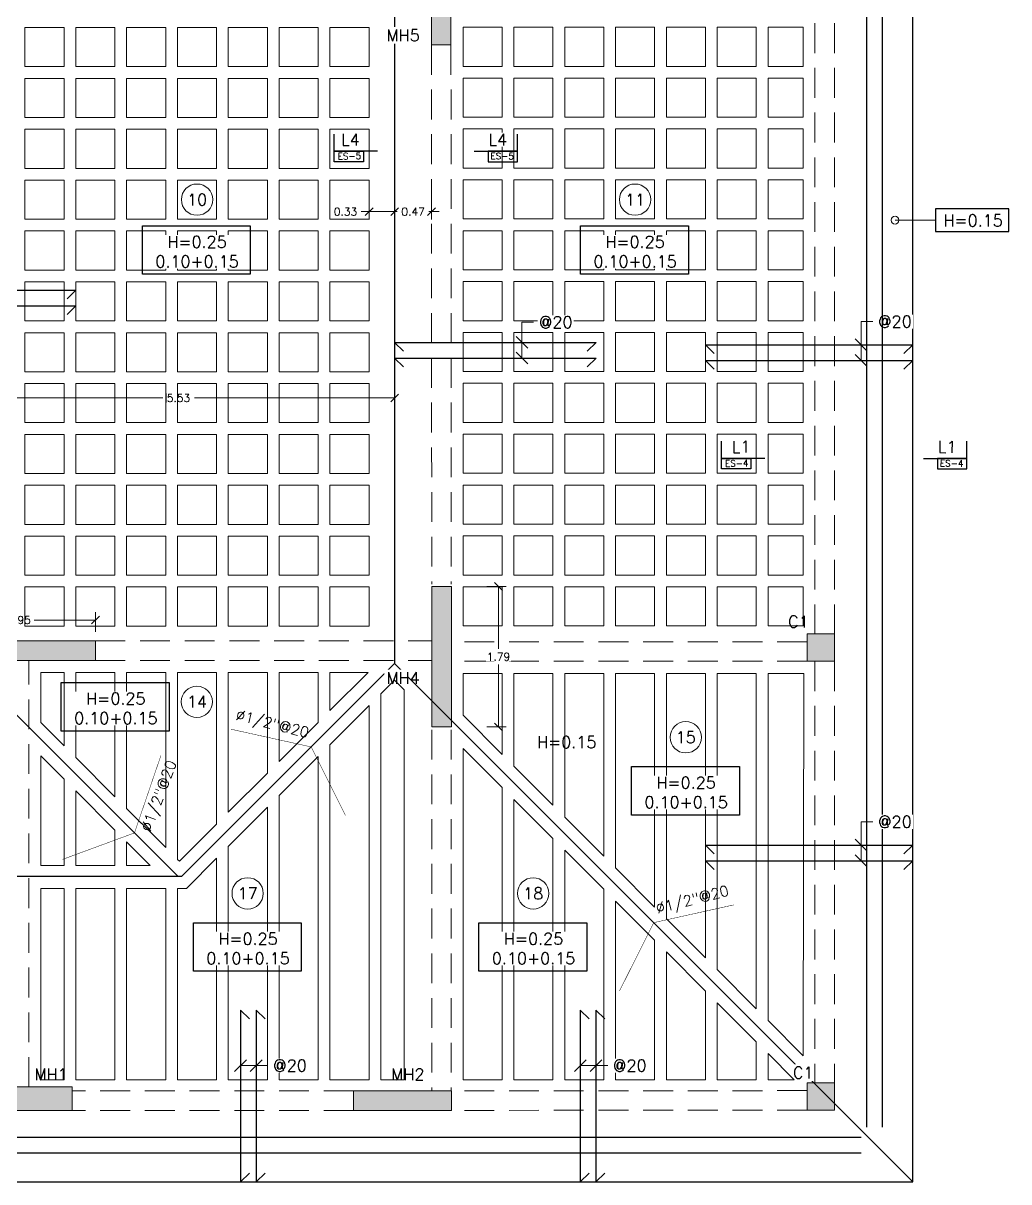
# Model space of a CAD drawing. Header units: metres. Extents: x -44 to 358, y -286 to 66.
# Drawn here: x 335.43 to 348.03, y 41.81 to 56.62 of the extents above; entities that cross this region are included whole.
import ezdxf
from ezdxf.enums import TextEntityAlignment as Align

# ---------------------------------------------------------------- set-up
doc = ezdxf.new("R2010")
doc.units = ezdxf.units.M
doc.header["$LTSCALE"] = 0.3
doc.header["$PDMODE"] = 3
doc.linetypes.add('HIDDEN', pattern=[9.525, 6.35, -3.175])
for name, color, linetype, lineweight in [('0-S-GRID-IDEN', 1, 'Continuous', 9), ('BOVEDILLA', 8, 'Continuous', 5), ('Columnas', 7, 'Continuous', 18), ('VIGAS', 1, 'HIDDEN', 15)]:
    doc.layers.add(name, color=color, linetype=linetype, lineweight=lineweight)
for name, color, linetype in [('ACERO', 5, 'Continuous'), ('BP', 3, 'Continuous'), ('DIMCOL', 4, 'Continuous'), ('DIMENSIONES', 7, 'Continuous'), ('DIMTEXTO', 4, 'Continuous'), ('HATCH', 8, 'Continuous'), ('REBAR', 5, 'Continuous'), ('TEXTOS', 4, 'Continuous')]:
    doc.layers.add(name, color=color, linetype=linetype)
doc.styles.add('SMPLEX', font='simplex.shx')
doc.dimstyles.new('DIM-50', dxfattribs={"dimscale": 0.5, "dimtxt": 0.2, "dimasz": 0.2, "dimexe": 0.2, "dimexo": 0.2, "dimgap": 0.1, "dimtad": 0, "dimtih": 1, "dimtoh": 1, "dimzin": 0, "dimdsep": 46, "dimtxsty": 'SMPLEX', "dimblk1": 'OBLIQUE', "dimblk2": 'OBLIQUE', "dimsah": 1, "dimcen": 0.2, "dimclrd": 4, "dimclre": 4, "dimclrt": 4, "dimadec": 0, "dimazin": 0, "dimtfac": 1, "dimtmove": 0, "dimatfit": 3, "dimldrblk": 'OPEN30', "dimfxl": 0.3, "dimfxlon": 1, "dimtfill": 1, "dimtolj": 1, "dimtzin": 0, "dimarcsym": 0})
doc.dimstyles.new('DIM-75', dxfattribs={"dimscale": 0.75, "dimtxt": 0.2, "dimasz": 0.2, "dimexe": 0.2, "dimexo": 0.2, "dimgap": 0.1, "dimtad": 0, "dimtih": 1, "dimtoh": 1, "dimzin": 0, "dimdsep": 46, "dimtxsty": 'SMPLEX', "dimblk1": 'OBLIQUE', "dimblk2": 'OBLIQUE', "dimsah": 1, "dimcen": 0.2, "dimclrd": 4, "dimclre": 4, "dimclrt": 4, "dimadec": 0, "dimazin": 0, "dimtfac": 1, "dimtmove": 0, "dimatfit": 3, "dimldrblk": 'OBLIQUE', "dimfxl": 0.2, "dimfxlon": 1, "dimtfill": 1, "dimtolj": 1, "dimtzin": 0, "dimarcsym": 0})

# ---------------------------------------------------------------- blocks, each defined once
blk = doc.blocks.new('A$C29cb555f')
at = {"layer": 'HATCH'}
h = blk.add_hatch(color=256, dxfattribs=at)
h.dxf.hatch_style = 1
h.paths.add_polyline_path([(29.046, 13.836), (28.796, 13.836), (28.796, 14.836), (29.046, 14.836)])
h = blk.add_hatch(color=256, dxfattribs=at)
h.dxf.hatch_style = 1
h.paths.add_polyline_path([(29.051, 5.119), (28.801, 5.119), (28.801, 6.913), (29.051, 6.913)])
h = blk.add_hatch(color=256, dxfattribs=at)
h.dxf.hatch_style = 1
h.paths.add_polyline_path([(33.601, 5.959), (33.951, 5.959), (33.951, 6.309), (33.601, 6.309)])
h = blk.add_hatch(color=256, dxfattribs=at)
h.dxf.hatch_style = 1
h.paths.add_polyline_path([(22.801, 6.219), (22.551, 6.219), (22.551, 5.969), (24.501, 5.969), (24.501, 6.219)])
h = blk.add_hatch(color=256, dxfattribs=at)
h.dxf.hatch_style = 1
h.paths.add_polyline_path([(23.401, 0.519), (23.401, 0.219), (24.201, 0.219), (24.201, 0.519)])
h = blk.add_hatch(color=256, dxfattribs=at)
h.dxf.hatch_style = 1
h.paths.add_polyline_path([(29.05, 0.469), (27.801, 0.469), (27.801, 0.219), (29.05, 0.219)])
h = blk.add_hatch(color=256, dxfattribs=at)
h.dxf.hatch_style = 1
h.paths.add_polyline_path([(33.601, 0.221), (33.951, 0.221), (33.951, 0.571), (33.601, 0.571)])
at = {"layer": 'Columnas'}
for points in [[(29.046, 13.836), (28.796, 13.836), (28.796, 14.836), (29.046, 14.836)], [(29.051, 5.119), (28.801, 5.119), (28.801, 6.913), (29.051, 6.913)], [(33.601, 5.959), (33.951, 5.959), (33.951, 6.309), (33.601, 6.309)], [(22.55, 6.219), (24.5, 6.219), (24.5, 5.969), (22.55, 5.969)], [(23.401, 0.519), (23.401, 0.219), (24.201, 0.219), (24.201, 0.519)], [(33.601, 0.221), (33.951, 0.221), (33.951, 0.571), (33.601, 0.571)]]:
    blk.add_lwpolyline(points, close=True, dxfattribs=at)
blk.add_lwpolyline([(27.801, 0.219), (29.051, 0.219), (29.051, 0.469), (27.801, 0.469), (27.8, 0.219)], dxfattribs=at)
at = {"layer": 'DIMTEXTO', "ltscale": 0.2, "char_height": 0.15, "attachment_point": 1, "style": 'SMPLEX', "bg_fill": 3, "box_fill_scale": 1.2, "bg_fill_color": 256, "bg_fill_transparency": 0}
for s, insert in [('MH5', (28.222, 14.033)), ('MH4', (28.222, 5.821)), ('MH2', (28.282, 0.753))]:
    blk.add_mtext_dynamic_manual_height_columns(s, width=0.23091, gutter_width=0.25, heights=[0], dxfattribs=dict(at, insert=insert))
for s, insert in [('C1', (33.357, 6.54)), ('MH1', (23.72, 0.753)), ('C1', (33.418, 0.776))]:
    blk.add_mtext_dynamic_manual_height_columns(s, width=0.23091, gutter_width=0.25, heights=[0], dxfattribs=dict(at, insert=insert))
blk = doc.blocks.new('_OBLIQUE')
at = {"color": 0, "linetype": 'ByBlock'}
blk.add_line((-0.5, -0.5), (0.5, 0.5), dxfattribs=at)
blk = doc.blocks.new('*D1900')
at = {"layer": 'DEFPOINTS', "color": 0, "transparency": 16777216}
for p in [(140.29, -30.233), (141.558, -30.233), (140.29, -30.433)]:
    blk.add_point(p, dxfattribs=at)
at = {"layer": 'DIMTEXTO', "color": 4, "lineweight": -2, "transparency": 16777216}
for p, q in [((141.558, -30.233), (141.558, -29.936)), ((141.558, -29.936), (141.708, -29.936)), ((141.408, -30.233), (141.708, -30.233)), ((141.558, -30.433), (141.558, -30.233)), ((141.408, -30.433), (141.708, -30.433))]:
    blk.add_line(p, q, dxfattribs=at)
at = {"layer": 'DIMTEXTO', "color": 4, "lineweight": -2, "transparency": 16777216, "xscale": 0.15, "yscale": 0.15, "zscale": 0.15}
for p, rotation in [((141.558, -30.233), 90), ((141.558, -30.433), 270)]:
    blk.add_blockref('_OBLIQUE', p, dxfattribs=dict(at, rotation=rotation))
at = {"layer": 'DIMTEXTO', "color": 4, "transparency": 16777216, "insert": (141.99, -29.936), "char_height": 0.15, "attachment_point": 5, "style": 'SMPLEX', "bg_fill": 3, "box_fill_scale": 1.1, "bg_fill_color": 256, "bg_fill_true_color": 13158600, "bg_fill_transparency": 0}
blk.add_mtext('\\A1;@20', dxfattribs=at)
blk = doc.blocks.new('*D1904')
at = {"layer": 'DEFPOINTS', "color": 0, "ltscale": 0.2, "transparency": 16777216}
for p in [(136.318, -33.322), (136.318, -35.117), (136.921, -35.117)]:
    blk.add_point(p, dxfattribs=at)
at = {"layer": 'DIMTEXTO', "color": 4, "lineweight": -2, "ltscale": 0.2, "transparency": 16777216}
for p, q in [((136.771, -33.322), (137.021, -33.322)), ((136.921, -33.322), (136.921, -34.12)), ((136.921, -35.117), (136.921, -34.32)), ((136.771, -35.117), (137.021, -35.117))]:
    blk.add_line(p, q, dxfattribs=at)
at = {"layer": 'DIMTEXTO', "color": 4, "lineweight": -2, "ltscale": 0.2, "transparency": 16777216, "xscale": 0.1, "yscale": 0.1, "zscale": 0.1}
for p, rotation in [((136.921, -33.322), 90), ((136.921, -35.117), 270)]:
    blk.add_blockref('_OBLIQUE', p, dxfattribs=dict(at, rotation=rotation))
at = {"layer": 'DIMTEXTO', "color": 4, "ltscale": 0.2, "transparency": 16777216, "insert": (136.921, -34.22), "char_height": 0.1, "attachment_point": 5, "style": 'SMPLEX', "bg_fill": 3, "box_fill_scale": 1.1, "bg_fill_color": 256, "bg_fill_true_color": 13158600, "bg_fill_transparency": 0}
blk.add_mtext('\\A1;1.79', dxfattribs=at)
blk = doc.blocks.new('_Open30')
at = {"color": 0, "lineweight": -2}
for p, q in [((-1, 0.27), (0, 0)), ((0, 0), (-1, -0.27)), ((0, 0), (-1, 0))]:
    blk.add_line(p, q, dxfattribs=at)
blk = doc.blocks.new('*D1905')
at = {"layer": 'DEFPOINTS', "color": 0, "ltscale": 0.2, "transparency": 16777216}
for p in [(131.768, -33.751), (129.818, -34.267), (131.768, -34.267)]:
    blk.add_point(p, dxfattribs=at)
at = {"layer": 'DIMTEXTO', "color": 4, "lineweight": -2, "ltscale": 0.2, "transparency": 16777216}
for p, q in [((129.818, -33.901), (129.818, -33.651)), ((129.818, -33.751), (130.6, -33.751)), ((131.768, -33.751), (130.986, -33.751)), ((131.768, -33.901), (131.768, -33.651))]:
    blk.add_line(p, q, dxfattribs=at)
at = {"layer": 'DIMTEXTO', "color": 4, "lineweight": -2, "ltscale": 0.2, "transparency": 16777216, "xscale": 0.1, "yscale": 0.1, "zscale": 0.1, "rotation": 180}
blk.add_blockref('_OBLIQUE', (129.818, -33.751), dxfattribs=at)
at = {"layer": 'DIMTEXTO', "color": 4, "lineweight": -2, "ltscale": 0.2, "transparency": 16777216, "xscale": 0.1, "yscale": 0.1, "zscale": 0.1}
blk.add_blockref('_OBLIQUE', (131.768, -33.751), dxfattribs=at)
at = {"layer": 'DIMTEXTO', "color": 4, "ltscale": 0.2, "transparency": 16777216, "insert": (130.793, -33.751), "char_height": 0.1, "attachment_point": 5, "style": 'SMPLEX', "bg_fill": 3, "box_fill_scale": 1.1, "bg_fill_color": 256, "bg_fill_true_color": 13158600, "bg_fill_transparency": 0}
blk.add_mtext('\\A1;1.95', dxfattribs=at)
blk = doc.blocks.new('*D1906')
at = {"layer": 'DEFPOINTS', "color": 0, "ltscale": 0.2, "transparency": 16777216}
for p in [(130.068, -30.59), (135.593, -30.59), (135.593, -30.912)]:
    blk.add_point(p, dxfattribs=at)
at = {"layer": 'DIMTEXTO', "color": 4, "lineweight": -2, "ltscale": 0.2, "transparency": 16777216}
for p, q in [((130.068, -30.762), (130.068, -31.012)), ((135.593, -30.762), (135.593, -31.012)), ((130.068, -30.912), (132.628, -30.912)), ((135.593, -30.912), (133.033, -30.912))]:
    blk.add_line(p, q, dxfattribs=at)
at = {"layer": 'DIMTEXTO', "color": 4, "lineweight": -2, "ltscale": 0.2, "transparency": 16777216, "xscale": 0.1, "yscale": 0.1, "zscale": 0.1, "rotation": 180}
blk.add_blockref('_OBLIQUE', (130.068, -30.912), dxfattribs=at)
at = {"layer": 'DIMTEXTO', "color": 4, "lineweight": -2, "ltscale": 0.2, "transparency": 16777216, "xscale": 0.1, "yscale": 0.1, "zscale": 0.1}
blk.add_blockref('_OBLIQUE', (135.593, -30.912), dxfattribs=at)
at = {"layer": 'DIMTEXTO', "color": 4, "ltscale": 0.2, "transparency": 16777216, "insert": (132.83, -30.912), "char_height": 0.1, "attachment_point": 5, "style": 'SMPLEX', "bg_fill": 3, "box_fill_scale": 1.1, "bg_fill_color": 256, "bg_fill_true_color": 13158600, "bg_fill_transparency": 0}
blk.add_mtext('\\A1;5.53', dxfattribs=at)
blk = doc.blocks.new('*U1908')
at = {"layer": 'BOVEDILLA'}
blk.add_lwpolyline([(-0.25, -0.25), (0.25, -0.25), (0.25, 0.25), (-0.25, 0.25)], close=True, dxfattribs=at)
blk = doc.blocks.new('*U1909')
at = {"layer": 'BOVEDILLA', "color": 0, "linetype": 'ByBlock', "lineweight": -2, "transparency": 16777216}
for p in [(0, 0), (0.65, 0), (1.3, 0), (1.95, 0), (2.6, 0), (3.25, 0), (0, -0.65), (0.65, -0.65), (1.3, -0.65), (1.95, -0.65), (2.6, -0.65), (3.25, -0.65), (0, -1.3), (0.65, -1.3), (1.3, -1.3), (1.95, -1.3), (2.6, -1.3), (3.25, -1.3), (0, -1.95), (0.65, -1.95), (1.3, -1.95), (1.95, -1.95), (2.6, -1.95), (3.25, -1.95), (0, -2.6), (0.65, -2.6), (1.3, -2.6), (1.95, -2.6), (2.6, -2.6), (3.25, -2.6), (0, -3.25), (0.65, -3.25), (1.3, -3.25), (1.95, -3.25), (2.6, -3.25), (3.25, -3.25), (0, -3.9), (0.65, -3.9), (1.3, -3.9), (1.95, -3.9), (2.6, -3.9), (3.25, -3.9), (0, -4.55), (0.65, -4.55), (1.3, -4.55), (1.95, -4.55), (2.6, -4.55), (3.25, -4.55), (0, -5.2), (0.65, -5.2), (1.3, -5.2), (1.95, -5.2), (2.6, -5.2), (3.25, -5.2), (0, -5.85), (0.65, -5.85), (1.3, -5.85), (1.95, -5.85), (2.6, -5.85), (3.25, -5.85), (0, -6.5), (0.65, -6.5), (1.3, -6.5), (1.95, -6.5), (2.6, -6.5), (3.25, -6.5), (0, -7.15), (0.65, -7.15), (1.3, -7.15), (1.95, -7.15), (2.6, -7.15), (3.25, -7.15)]:
    blk.add_blockref('*U1908', p, dxfattribs=at)
blk = doc.blocks.new('*U1910')
at = {"layer": 'BOVEDILLA'}
blk.add_lwpolyline([(-0.225, 0.25), (0.225, 0.25), (0.225, -0.25), (-0.225, -0.25)], close=True, dxfattribs=at)
blk = doc.blocks.new('*U1911')
at = {"layer": 'DIMTEXTO', "color": 0, "linetype": 'ByBlock', "lineweight": -2, "transparency": 16777216}
for p in [(0, 0), (0, -0.65), (0, -1.3), (0, -1.95), (0, -2.6), (0, -3.25), (0, -3.9), (0, -4.55), (0, -5.2), (0, -5.85), (0, -6.5), (0, -7.15)]:
    blk.add_blockref('*U1910', p, dxfattribs=at)
blk = doc.blocks.new('*D1918')
at = {"layer": 'DEFPOINTS', "color": 0, "transparency": 16777216}
for p in [(140.29, -36.626), (141.558, -36.626), (140.29, -36.826)]:
    blk.add_point(p, dxfattribs=at)
at = {"layer": 'DIMTEXTO', "color": 4, "lineweight": -2, "transparency": 16777216}
for p, q in [((141.558, -36.626), (141.558, -36.329)), ((141.558, -36.329), (141.708, -36.329)), ((141.408, -36.626), (141.708, -36.626)), ((141.558, -36.826), (141.558, -36.626)), ((141.408, -36.826), (141.708, -36.826))]:
    blk.add_line(p, q, dxfattribs=at)
at = {"layer": 'DIMTEXTO', "color": 4, "lineweight": -2, "transparency": 16777216, "xscale": 0.15, "yscale": 0.15, "zscale": 0.15}
for p, rotation in [((141.558, -36.626), 90), ((141.558, -36.826), 270)]:
    blk.add_blockref('_OBLIQUE', p, dxfattribs=dict(at, rotation=rotation))
at = {"layer": 'DIMTEXTO', "color": 4, "transparency": 16777216, "insert": (141.99, -36.329), "char_height": 0.15, "attachment_point": 5, "style": 'SMPLEX', "bg_fill": 3, "box_fill_scale": 1.1, "bg_fill_color": 256, "bg_fill_true_color": 13158600, "bg_fill_transparency": 0}
blk.add_mtext('\\A1;@20', dxfattribs=at)
blk = doc.blocks.new('*D1923')
at = {"layer": 'DEFPOINTS', "color": 0, "transparency": 16777216}
for p in [(137.754, -30.202), (137.221, -30.402), (137.754, -30.402)]:
    blk.add_point(p, dxfattribs=at)
at = {"layer": 'DIMTEXTO', "color": 4, "lineweight": -2, "transparency": 16777216}
for p, q in [((137.221, -30.202), (137.221, -29.945)), ((137.221, -29.945), (137.371, -29.945)), ((137.371, -30.202), (137.071, -30.202)), ((137.221, -30.402), (137.221, -30.202)), ((137.371, -30.402), (137.071, -30.402))]:
    blk.add_line(p, q, dxfattribs=at)
at = {"layer": 'DIMTEXTO', "color": 4, "lineweight": -2, "transparency": 16777216, "xscale": 0.15, "yscale": 0.15, "zscale": 0.15}
for p, rotation in [((137.221, -30.202), 90), ((137.221, -30.402), 270)]:
    blk.add_blockref('_OBLIQUE', p, dxfattribs=dict(at, rotation=rotation))
at = {"layer": 'DIMTEXTO', "color": 4, "transparency": 16777216, "insert": (137.653, -29.945), "char_height": 0.15, "attachment_point": 5, "style": 'SMPLEX', "bg_fill": 3, "box_fill_scale": 1.1, "bg_fill_color": 256, "bg_fill_true_color": 13158600, "bg_fill_transparency": 0}
blk.add_mtext('\\A1;@20', dxfattribs=at)
blk = doc.blocks.new('*D1924')
at = {"layer": 'DEFPOINTS', "color": 0, "transparency": 16777216}
for p in [(133.623, -39.445), (133.623, -39.706), (133.823, -39.71)]:
    blk.add_point(p, dxfattribs=at)
at = {"layer": 'DIMTEXTO', "color": 4, "lineweight": -2, "transparency": 16777216}
for p, q in [((133.623, -39.556), (133.623, -39.295)), ((133.823, -39.56), (133.823, -39.295)), ((133.623, -39.445), (133.823, -39.445)), ((133.823, -39.445), (133.973, -39.445))]:
    blk.add_line(p, q, dxfattribs=at)
at = {"layer": 'DIMTEXTO', "color": 4, "lineweight": -2, "transparency": 16777216, "xscale": 0.15, "yscale": 0.15, "zscale": 0.15, "rotation": 180}
blk.add_blockref('_OBLIQUE', (133.623, -39.445), dxfattribs=at)
at = {"layer": 'DIMTEXTO', "color": 4, "lineweight": -2, "transparency": 16777216, "xscale": 0.15, "yscale": 0.15, "zscale": 0.15}
blk.add_blockref('_OBLIQUE', (133.823, -39.445), dxfattribs=at)
at = {"layer": 'DIMTEXTO', "color": 4, "transparency": 16777216, "insert": (134.255, -39.445), "char_height": 0.15, "attachment_point": 5, "style": 'SMPLEX', "bg_fill": 3, "box_fill_scale": 1.1, "bg_fill_color": 256, "bg_fill_true_color": 13158600, "bg_fill_transparency": 0}
blk.add_mtext('\\A1;@20', dxfattribs=at)
blk = doc.blocks.new('*D1925')
at = {"layer": 'DEFPOINTS', "color": 0, "transparency": 16777216}
for p in [(137.968, -39.445), (137.968, -39.706), (138.168, -39.71)]:
    blk.add_point(p, dxfattribs=at)
at = {"layer": 'DIMTEXTO', "color": 4, "lineweight": -2, "transparency": 16777216}
for p, q in [((137.968, -39.556), (137.968, -39.295)), ((138.168, -39.56), (138.168, -39.295)), ((137.968, -39.445), (138.168, -39.445)), ((138.168, -39.445), (138.318, -39.445))]:
    blk.add_line(p, q, dxfattribs=at)
at = {"layer": 'DIMTEXTO', "color": 4, "lineweight": -2, "transparency": 16777216, "xscale": 0.15, "yscale": 0.15, "zscale": 0.15, "rotation": 180}
blk.add_blockref('_OBLIQUE', (137.968, -39.445), dxfattribs=at)
at = {"layer": 'DIMTEXTO', "color": 4, "lineweight": -2, "transparency": 16777216, "xscale": 0.15, "yscale": 0.15, "zscale": 0.15}
blk.add_blockref('_OBLIQUE', (138.168, -39.445), dxfattribs=at)
at = {"layer": 'DIMTEXTO', "color": 4, "transparency": 16777216, "insert": (138.6, -39.445), "char_height": 0.15, "attachment_point": 5, "style": 'SMPLEX', "bg_fill": 3, "box_fill_scale": 1.1, "bg_fill_color": 256, "bg_fill_true_color": 13158600, "bg_fill_transparency": 0}
blk.add_mtext('\\A1;@20', dxfattribs=at)
blk = doc.blocks.new('*D1926')
at = {"layer": 'DEFPOINTS', "color": 0, "ltscale": 0.2, "transparency": 16777216}
for p in [(135.593, -28.319), (136.065, -28.319), (136.065, -28.531)]:
    blk.add_point(p, dxfattribs=at)
at = {"layer": 'DIMENSIONES', "color": 4, "lineweight": -2, "ltscale": 0.2, "transparency": 16777216}
for p, q in [((135.593, -28.419), (135.593, -28.631)), ((136.065, -28.419), (136.065, -28.631)), ((135.593, -28.531), (135.493, -28.531)), ((135.593, -28.531), (135.627, -28.531)), ((136.065, -28.531), (136.031, -28.531)), ((136.065, -28.531), (136.165, -28.531))]:
    blk.add_line(p, q, dxfattribs=at)
at = {"layer": 'DIMENSIONES', "color": 4, "lineweight": -2, "ltscale": 0.2, "transparency": 16777216, "xscale": 0.1, "yscale": 0.1, "zscale": 0.1}
blk.add_blockref('_OBLIQUE', (135.593, -28.531), dxfattribs=at)
at = {"layer": 'DIMENSIONES', "color": 4, "lineweight": -2, "ltscale": 0.2, "transparency": 16777216, "xscale": 0.1, "yscale": 0.1, "zscale": 0.1, "rotation": 180}
blk.add_blockref('_OBLIQUE', (136.065, -28.531), dxfattribs=at)
at = {"layer": 'DIMENSIONES', "color": 4, "ltscale": 0.2, "transparency": 16777216, "insert": (135.829, -28.531), "char_height": 0.1, "attachment_point": 5, "style": 'SMPLEX', "bg_fill": 3, "box_fill_scale": 1.1, "bg_fill_color": 256, "bg_fill_true_color": 13158600, "bg_fill_transparency": 0}
blk.add_mtext('\\A1;0.47', dxfattribs=at)
blk = doc.blocks.new('*D1927')
at = {"layer": 'DEFPOINTS', "color": 0, "ltscale": 0.2, "transparency": 16777216}
for p in [(135.267, -28.266), (135.593, -28.266), (135.267, -28.531)]:
    blk.add_point(p, dxfattribs=at)
at = {"layer": 'DIMENSIONES', "color": 4, "lineweight": -2, "ltscale": 0.2, "transparency": 16777216}
for p, q in [((135.267, -28.381), (135.267, -28.631)), ((135.593, -28.381), (135.593, -28.631)), ((135.267, -28.531), (135.167, -28.531)), ((135.593, -28.531), (135.267, -28.531))]:
    blk.add_line(p, q, dxfattribs=at)
at = {"layer": 'DIMENSIONES', "color": 4, "lineweight": -2, "ltscale": 0.2, "transparency": 16777216, "xscale": 0.1, "yscale": 0.1, "zscale": 0.1, "rotation": 180}
blk.add_blockref('_OBLIQUE', (135.267, -28.531), dxfattribs=at)
at = {"layer": 'DIMENSIONES', "color": 4, "lineweight": -2, "ltscale": 0.2, "transparency": 16777216, "xscale": 0.1, "yscale": 0.1, "zscale": 0.1}
blk.add_blockref('_OBLIQUE', (135.593, -28.531), dxfattribs=at)
at = {"layer": 'DIMENSIONES', "color": 4, "ltscale": 0.2, "transparency": 16777216, "insert": (134.965, -28.531), "char_height": 0.1, "attachment_point": 5, "style": 'SMPLEX', "bg_fill": 3, "box_fill_scale": 1.1, "bg_fill_color": 256, "bg_fill_true_color": 13158600, "bg_fill_transparency": 0}
blk.add_mtext('\\A1;0.33', dxfattribs=at)
blk = doc.blocks.new('A$C6300fbd0')
at = {"layer": 'ACERO', "ltscale": 0.2}
for p, q in [((29.376, 1.264), (10.832, 1.264)), ((29.376, 1.064), (10.832, 1.064))]:
    blk.add_line(p, q, dxfattribs=at)
at = {"layer": 'BP', "ltscale": 0.2}
for p, q in [((30.034, 0.699), (30.034, 22.499)), ((23.409, 15.874), (23.409, 7.324)), ((16.731, 8.51), (20.637, 4.604)), ((20.69, 4.604), (23.409, 7.324)), ((14.09, 4.604), (20.69, 4.604)), ((10.184, 0.699), (30.034, 0.699))]:
    blk.add_line(p, q, dxfattribs=at)
at = {"layer": 'TEXTOS', "color": 6, "linetype": 'Continuous', "ltscale": 0.01}
blk.add_line((30.727, 9.809), (30.727, 10.163), dxfattribs=at)
at = {"layer": 'TEXTOS', "color": 5, "linetype": 'Continuous', "ltscale": 0.01}
blk.add_line((30.173, 9.945), (30.727, 9.945), dxfattribs=at)
at = {"layer": 'TEXTOS', "color": 8, "linetype": 'Continuous', "ltscale": 0.01}
blk.add_lwpolyline([(30.727, 9.809), (30.727, 9.945), (30.351, 9.945), (30.351, 9.809)], close=True, dxfattribs=at)
at = {"layer": 'VIGAS', "ltscale": 0.2}
for p, q in [((28.784, 15.506), (28.784, 7.702)), ((29.034, 15.506), (29.034, 7.702)), ((23.88, 15.229), (23.884, 8.336)), ((24.13, 15.229), (24.134, 8.336)), ((19.584, 7.612), (23.884, 7.612)), ((28.684, 7.602), (24.134, 7.602)), ((18.484, 1.912), (18.484, 7.362)), ((18.734, 1.912), (18.734, 7.362)), ((19.584, 7.362), (23.884, 7.362)), ((28.684, 7.352), (24.134, 7.352)), ((28.784, 7.352), (28.784, 1.964)), ((29.034, 7.352), (29.034, 1.964)), ((23.884, 6.476), (23.884, 1.862)), ((24.134, 6.476), (24.134, 1.862)), ((22.884, 1.862), (19.284, 1.862)), ((28.684, 1.864), (24.134, 1.862)), ((22.884, 1.612), (19.284, 1.612)), ((28.684, 1.614), (24.134, 1.612))]:
    blk.add_line(p, q, dxfattribs=at)
at = {"layer": 'DIMTEXTO', "color": 4, "char_height": 0.15, "attachment_point": 5, "style": 'SMPLEX', "bg_fill": 3, "box_fill_scale": 1.1, "bg_fill_color": 256, "bg_fill_true_color": 13158600, "bg_fill_transparency": 0}
for insert, rotation in [((30.807, 12.985), 360), ((25.61, 6.318), 0)]:
    blk.add_mtext('\\A1;H=0.15', dxfattribs=dict(at, insert=insert, rotation=rotation))
at = {"layer": 'TEXTOS', "color": 4, "ltscale": 0.5, "insert": (30.532, 9.881), "char_height": 0.0825, "attachment_point": 5, "rotation": 359.2226, "style": 'SMPLEX'}
blk.add_mtext('ES-4', dxfattribs=at)
at = {"layer": 'DIMTEXTO', "ltscale": 0.2}
blk.add_leader([(29.808, 12.989), (30.327, 12.989)], dimstyle='DIM-50', override={"dimldrblk": 'DotBlank'}, dxfattribs=at)
at = {"layer": 'BP', "ltscale": 0.2}
blk.add_line((30.034, 0.699), (23.409, 7.324), dxfattribs=at)
at = {"layer": 'DIMTEXTO', "color": 4}
blk.add_lwpolyline([(31.263, 13.134), (30.327, 13.134), (30.327, 12.843), (31.263, 12.843)], close=True, dxfattribs=at)
at = {"layer": 'DIMTEXTO', "color": 4, "lineweight": -3, "insert": (30.475, 10.092), "char_height": 0.15, "attachment_point": 5, "rotation": 359.2226, "style": 'SMPLEX', "bg_fill": 3, "box_fill_scale": 1.1, "bg_fill_color": 256, "bg_fill_true_color": 13158600, "bg_fill_transparency": 0}
blk.add_mtext('L1', dxfattribs=at)
at = {"layer": 'DIMTEXTO', "ltscale": 0.2}
blk.add_blockref('A$C29cb555f', (-4.916, 1.393), dxfattribs=at)
at = {"layer": '0-S-GRID-IDEN'}
for centre in [(20.883, 13.251), (26.484, 13.251), (20.881, 6.834), (27.132, 6.38), (21.53, 4.385), (25.181, 4.385)]:
    blk.add_circle(centre, 0.2, dxfattribs=at)
at = {"layer": 'ACERO'}
for points in [[(16.844, 11.983), (16.731, 12.095), (19.333, 12.095), (19.221, 11.983)], [(16.844, 11.783), (16.731, 11.895), (19.333, 11.895), (19.221, 11.783)], [(23.522, 11.314), (23.409, 11.426), (25.986, 11.426), (25.873, 11.314)], [(27.497, 11.283), (27.384, 11.395), (30.034, 11.395), (29.922, 11.283)], [(23.522, 11.114), (23.409, 11.226), (25.986, 11.226), (25.873, 11.114)], [(27.497, 11.083), (27.384, 11.195), (30.034, 11.195), (29.922, 11.083)], [(27.497, 4.89), (27.384, 5.002), (30.034, 5.002), (29.922, 4.89)], [(27.497, 4.69), (27.384, 4.802), (30.034, 4.802), (29.922, 4.69)], [(21.552, 2.782), (21.439, 2.894), (21.439, 0.699), (21.552, 0.811)], [(21.752, 2.782), (21.639, 2.894), (21.639, 0.699), (21.752, 0.811)], [(25.897, 2.782), (25.784, 2.894), (25.784, 0.699), (25.897, 0.811)], [(26.097, 2.782), (25.984, 2.894), (25.984, 0.699), (26.097, 0.811)]]:
    blk.add_lwpolyline(points, dxfattribs=at)
at = {"layer": 'BOVEDILLA'}
for points in [[(18.683, 14.951), (19.183, 14.951), (19.183, 15.451), (18.683, 15.451)], [(19.333, 14.951), (19.833, 14.951), (19.833, 15.451), (19.333, 15.451)], [(19.983, 14.951), (20.483, 14.951), (20.483, 15.451), (19.983, 15.451)], [(20.633, 14.951), (21.133, 14.951), (21.133, 15.451), (20.633, 15.451)], [(21.283, 14.951), (21.783, 14.951), (21.783, 15.451), (21.283, 15.451)], [(21.933, 14.951), (22.433, 14.951), (22.433, 15.451), (21.933, 15.451)], [(22.583, 14.951), (23.083, 14.951), (23.083, 15.451), (22.583, 15.451)], [(18.683, 14.301), (19.183, 14.301), (19.183, 14.801), (18.683, 14.801)], [(19.333, 14.301), (19.833, 14.301), (19.833, 14.801), (19.333, 14.801)], [(19.983, 14.301), (20.483, 14.301), (20.483, 14.801), (19.983, 14.801)], [(20.633, 14.301), (21.133, 14.301), (21.133, 14.801), (20.633, 14.801)], [(21.283, 14.301), (21.783, 14.301), (21.783, 14.801), (21.283, 14.801)], [(21.933, 14.301), (22.433, 14.301), (22.433, 14.801), (21.933, 14.801)], [(22.583, 14.301), (23.083, 14.301), (23.083, 14.801), (22.583, 14.801)], [(18.683, 13.651), (19.183, 13.651), (19.183, 14.151), (18.683, 14.151)], [(19.333, 13.651), (19.833, 13.651), (19.833, 14.151), (19.333, 14.151)], [(19.983, 13.651), (20.483, 13.651), (20.483, 14.151), (19.983, 14.151)], [(20.633, 13.651), (21.133, 13.651), (21.133, 14.151), (20.633, 14.151)], [(21.283, 13.651), (21.783, 13.651), (21.783, 14.151), (21.283, 14.151)], [(21.933, 13.651), (22.433, 13.651), (22.433, 14.151), (21.933, 14.151)], [(22.583, 13.651), (23.083, 13.651), (23.083, 14.151), (22.583, 14.151)], [(18.683, 13.001), (19.183, 13.001), (19.183, 13.501), (18.683, 13.501)], [(19.333, 13.001), (19.833, 13.001), (19.833, 13.501), (19.333, 13.501)], [(19.983, 13.001), (20.483, 13.001), (20.483, 13.501), (19.983, 13.501)], [(20.633, 13.001), (21.133, 13.001), (21.133, 13.501), (20.633, 13.501)], [(21.283, 13.001), (21.783, 13.001), (21.783, 13.501), (21.283, 13.501)], [(21.933, 13.001), (22.433, 13.001), (22.433, 13.501), (21.933, 13.501)], [(22.583, 13.001), (23.083, 13.001), (23.083, 13.501), (22.583, 13.501)], [(18.683, 12.351), (19.183, 12.351), (19.183, 12.851), (18.683, 12.851)], [(19.333, 12.351), (19.833, 12.351), (19.833, 12.851), (19.333, 12.851)], [(19.983, 12.351), (20.483, 12.351), (20.483, 12.851), (19.983, 12.851)], [(20.633, 12.351), (21.133, 12.351), (21.133, 12.851), (20.633, 12.851)], [(21.283, 12.351), (21.783, 12.351), (21.783, 12.851), (21.283, 12.851)], [(21.933, 12.351), (22.433, 12.351), (22.433, 12.851), (21.933, 12.851)], [(22.583, 12.351), (23.083, 12.351), (23.083, 12.851), (22.583, 12.851)], [(18.683, 11.701), (19.183, 11.701), (19.183, 12.201), (18.683, 12.201)], [(19.333, 11.701), (19.833, 11.701), (19.833, 12.201), (19.333, 12.201)], [(19.983, 11.701), (20.483, 11.701), (20.483, 12.201), (19.983, 12.201)], [(20.633, 11.701), (21.133, 11.701), (21.133, 12.201), (20.633, 12.201)], [(21.283, 11.701), (21.783, 11.701), (21.783, 12.201), (21.283, 12.201)], [(21.933, 11.701), (22.433, 11.701), (22.433, 12.201), (21.933, 12.201)], [(22.583, 11.701), (23.083, 11.701), (23.083, 12.201), (22.583, 12.201)], [(18.683, 9.751), (19.183, 9.751), (19.183, 10.251), (18.683, 10.251)], [(19.333, 9.751), (19.833, 9.751), (19.833, 10.251), (19.333, 10.251)], [(19.983, 9.751), (20.483, 9.751), (20.483, 10.251), (19.983, 10.251)], [(20.633, 9.751), (21.133, 9.751), (21.133, 10.251), (20.633, 10.251)], [(21.283, 9.751), (21.783, 9.751), (21.783, 10.251), (21.283, 10.251)], [(21.933, 9.751), (22.433, 9.751), (22.433, 10.251), (21.933, 10.251)], [(22.583, 9.751), (23.083, 9.751), (23.083, 10.251), (22.583, 10.251)], [(18.683, 9.101), (19.183, 9.101), (19.183, 9.601), (18.683, 9.601)], [(19.333, 9.101), (19.833, 9.101), (19.833, 9.601), (19.333, 9.601)], [(19.983, 9.101), (20.483, 9.101), (20.483, 9.601), (19.983, 9.601)], [(20.633, 9.101), (21.133, 9.101), (21.133, 9.601), (20.633, 9.601)], [(21.283, 9.101), (21.783, 9.101), (21.783, 9.601), (21.283, 9.601)], [(21.933, 9.101), (22.433, 9.101), (22.433, 9.601), (21.933, 9.601)], [(22.583, 9.101), (23.083, 9.101), (23.083, 9.601), (22.583, 9.601)], [(18.683, 8.451), (19.183, 8.451), (19.183, 8.951), (18.683, 8.951)], [(19.333, 8.451), (19.833, 8.451), (19.833, 8.951), (19.333, 8.951)], [(19.983, 8.451), (20.483, 8.451), (20.483, 8.951), (19.983, 8.951)], [(20.633, 8.451), (21.133, 8.451), (21.133, 8.951), (20.633, 8.951)], [(21.283, 8.451), (21.783, 8.451), (21.783, 8.951), (21.283, 8.951)], [(21.933, 8.451), (22.433, 8.451), (22.433, 8.951), (21.933, 8.951)], [(22.583, 8.451), (23.083, 8.451), (23.083, 8.951), (22.583, 8.951)], [(19.983, 7.801), (20.483, 7.801), (20.483, 8.301), (19.983, 8.301)], [(20.633, 7.801), (21.133, 7.801), (21.133, 8.301), (20.633, 8.301)], [(21.283, 7.801), (21.783, 7.801), (21.783, 8.301), (21.283, 8.301)], [(21.933, 7.801), (22.433, 7.801), (22.433, 8.301), (21.933, 8.301)], [(22.583, 7.801), (23.083, 7.801), (23.083, 8.301), (22.583, 8.301)], [(18.884, 6.569), (19.183, 6.27), (19.183, 7.208), (18.884, 7.208)], [(19.333, 6.12), (19.833, 5.62), (19.833, 7.208), (19.333, 7.208)], [(22.583, 6.721), (23.07, 7.208), (23.07, 7.208), (22.583, 7.208)], [(23.533, 2.001), (23.533, 6.988), (23.409, 7.112), (23.233, 6.935), (23.233, 2.001)], [(26.084, 7.194), (25.584, 7.194), (25.584, 5.361), (26.084, 4.861)], [(28.641, 7.194), (28.184, 7.194), (28.184, 2.761), (28.634, 2.311)], [(22.583, 2.001), (23.083, 2.001), (23.083, 6.785), (22.583, 6.285)], [(24.284, 2.001), (24.784, 2.001), (24.784, 5.737), (24.284, 6.237)], [(18.884, 4.743), (19.183, 4.743), (19.183, 5.845), (18.884, 6.144)], [(21.933, 2.001), (22.433, 2.001), (22.433, 6.135), (21.933, 5.635)], [(19.333, 4.743), (19.833, 4.743), (19.833, 5.195), (19.333, 5.695)], [(21.283, 2.001), (21.783, 2.001), (21.783, 5.485), (21.283, 4.985)], [(24.934, 2.001), (25.434, 2.001), (25.434, 5.087), (24.934, 5.587)], [(19.983, 4.743), (20.285, 4.743), (19.983, 5.045)], [(25.584, 2.001), (26.084, 2.001), (26.084, 4.437), (25.584, 4.937)], [(20.633, 2.001), (21.133, 2.001), (21.133, 4.835), (20.746, 4.449), (20.633, 4.449)], [(18.884, 2.001), (19.183, 2.001), (19.183, 4.449), (18.884, 4.449)], [(19.333, 2.001), (19.833, 2.001), (19.833, 4.449), (19.333, 4.449)], [(19.983, 2.001), (20.483, 2.001), (20.483, 4.449), (19.983, 4.449)], [(26.884, 2.001), (27.384, 2.001), (27.384, 3.137), (26.884, 3.637)], [(27.534, 2.001), (28.034, 2.001), (28.034, 2.487), (27.534, 2.987)], [(28.184, 2.001), (28.52, 2.001), (28.184, 2.337)]]:
    blk.add_lwpolyline(points, close=True, dxfattribs=at)
at = {"layer": 'DIMTEXTO', "ltscale": 0.2}
for points in [[(20.184, 12.917), (21.564, 12.917), (21.564, 12.297), (20.184, 12.297)], [(25.786, 12.917), (27.166, 12.917), (27.166, 12.297), (25.786, 12.297)], [(19.147, 7.079), (20.527, 7.079), (20.527, 6.459), (19.147, 6.459)], [(26.439, 6.006), (27.819, 6.006), (27.819, 5.386), (26.439, 5.386)], [(20.836, 4.01), (22.216, 4.01), (22.216, 3.391), (20.836, 3.391)], [(24.488, 4.01), (25.868, 4.01), (25.868, 3.391), (24.488, 3.391)]]:
    blk.add_lwpolyline(points, close=True, dxfattribs=at)
at = {"layer": 'REBAR', "color": 6, "const_width": 0.00576}
for points in [[(22.78, 5.382), (22.342, 6.257), (21.318, 6.483)], [(19.165, 4.82), (20.083, 5.158), (20.422, 6.15)], [(26.284, 3.136), (26.722, 4.011), (27.746, 4.238)]]:
    blk.add_lwpolyline(points, dxfattribs=at)
at = {"layer": 'TEXTOS', "color": 6, "linetype": 'Continuous', "ltscale": 0.01}
for p, q in [((24.981, 13.736), (24.981, 14.09)), ((27.588, 9.809), (27.588, 10.163))]:
    blk.add_line(p, q, dxfattribs=at)
at = {"layer": 'TEXTOS', "color": 5, "linetype": 'Continuous', "ltscale": 0.01}
for p, q in [((23.19, 13.872), (22.636, 13.872)), ((24.427, 13.872), (24.981, 13.872)), ((28.143, 9.945), (27.588, 9.945))]:
    blk.add_line(p, q, dxfattribs=at)
at = {"layer": 'TEXTOS', "color": 8, "linetype": 'Continuous', "ltscale": 0.01}
for points in [[(22.636, 13.736), (22.636, 13.872), (23.012, 13.872), (23.012, 13.736)], [(24.981, 13.736), (24.981, 13.872), (24.605, 13.872), (24.605, 13.736)], [(27.588, 9.809), (27.588, 9.945), (27.964, 9.945), (27.964, 9.809)]]:
    blk.add_lwpolyline(points, close=True, dxfattribs=at)
at = {"layer": 'DIMTEXTO', "style": 'SMPLEX'}
for s, p in [('10', (20.883, 13.251)), ('11', (26.484, 13.251)), ('14', (20.881, 6.834)), ('15', (27.132, 6.38)), ('17', (21.53, 4.385)), ('18', (25.181, 4.385))]:
    blk.add_text(s, height=0.15, dxfattribs=at).set_placement(p, align=Align.MIDDLE_CENTER)
at = {"layer": 'TEXTOS', "color": 4, "ltscale": 0.5, "char_height": 0.0825, "attachment_point": 5, "style": 'SMPLEX'}
for s, insert, rotation in [('ES-5', (22.831, 13.808), 0.7774), ('ES-5', (24.785, 13.808), 359.2226), ('ES-4', (27.784, 9.881), 0.7774)]:
    blk.add_mtext(s, dxfattribs=dict(at, insert=insert, rotation=rotation))
at = {"layer": 'DIMENSIONES', "ltscale": 0.2}
dim = blk.add_linear_dim(base=(23.881, 13.097), p1=(23.409, 13.31), p2=(23.881, 13.31), dimstyle='DIM-50', dxfattribs=at)
dim.commit()
dim.dimension.update_dxf_attribs({"geometry": '*D1926', "text_midpoint": (23.645, 13.097), "insert": (-112.184, 41.629)})
at = {"layer": 'DIMTEXTO', "ltscale": 0.2}
for base, p1, p2, picture, middle, set_off in [((23.4093, 10.7166), (17.8839, 11.0387), (23.4093, 11.0387), '*D1906', (20.6466, 10.7166), (-112.1837, 41.6286)), ((19.584, 7.878), (17.634, 7.362), (19.584, 7.362), '*D1905', (18.609, 7.878), (-112.184, 41.629))]:
    dim = blk.add_linear_dim(base=base, p1=p1, p2=p2, dimstyle='DIM-50', dxfattribs=at)
    dim.commit()
    dim.dimension.update_dxf_attribs({"geometry": picture, "text_midpoint": middle, "insert": set_off})
dim = blk.add_linear_dim(base=(24.738, 6.512), p1=(24.134, 8.306), p2=(24.134, 6.512), angle=90, dimstyle='DIM-50', dxfattribs=at)
dim.commit()
dim.dimension.update_dxf_attribs({"geometry": '*D1904', "text_midpoint": (24.738, 7.409), "insert": (-112.184, 41.629)})
at = {"layer": 'BOVEDILLA'}
for points in [[(18.683, 11.051), (19.183, 11.051), (19.183, 11.551), (18.683, 11.551)], [(19.333, 11.051), (19.833, 11.051), (19.833, 11.551), (19.333, 11.551)], [(19.983, 11.051), (20.483, 11.051), (20.483, 11.551), (19.983, 11.551)], [(20.633, 11.051), (21.133, 11.051), (21.133, 11.551), (20.633, 11.551)], [(21.283, 11.051), (21.783, 11.051), (21.783, 11.551), (21.283, 11.551)], [(21.933, 11.051), (22.433, 11.051), (22.433, 11.551), (21.933, 11.551)], [(22.583, 11.051), (23.083, 11.051), (23.083, 11.551), (22.583, 11.551)], [(18.683, 10.401), (19.183, 10.401), (19.183, 10.901), (18.683, 10.901)], [(19.333, 10.401), (19.833, 10.401), (19.833, 10.901), (19.333, 10.901)], [(19.983, 10.401), (20.483, 10.401), (20.483, 10.901), (19.983, 10.901)], [(20.633, 10.401), (21.133, 10.401), (21.133, 10.901), (20.633, 10.901)], [(21.283, 10.401), (21.783, 10.401), (21.783, 10.901), (21.283, 10.901)], [(21.933, 10.401), (22.433, 10.401), (22.433, 10.901), (21.933, 10.901)], [(22.583, 10.401), (23.083, 10.401), (23.083, 10.901), (22.583, 10.901)], [(18.683, 7.801), (19.183, 7.801), (19.183, 8.301), (18.683, 8.301)], [(19.333, 7.801), (19.833, 7.801), (19.833, 8.301), (19.333, 8.301)], [(24.784, 7.194), (24.284, 7.194), (24.284, 6.661), (24.784, 6.161)], [(25.434, 7.194), (24.934, 7.194), (24.934, 6.011), (25.434, 5.511)]]:
    blk.add_lwpolyline(points, close=True, dxfattribs=at)
at = {"layer": 'DIMCOL', "color": 4, "char_height": 0.135, "attachment_point": 5, "style": 'SMPLEX', "bg_fill": 3, "box_fill_scale": 1.1, "bg_fill_color": 256, "bg_fill_true_color": 13158600, "bg_fill_transparency": 0}
for insert, rotation in [((21.843, 6.533), 345.6799), ((20.413, 5.623), 69.2932), ((27.221, 4.287), 14.3201)]:
    blk.add_mtext('\\A1;∅1/2"@20', dxfattribs=dict(at, insert=insert, rotation=rotation))
at = {"layer": 'DIMTEXTO', "color": 4, "lineweight": -3, "insert": (22.843, 14.019), "char_height": 0.15, "attachment_point": 5, "style": 'SMPLEX', "bg_fill": 3, "box_fill_scale": 1.1, "bg_fill_color": 256, "bg_fill_true_color": 13158600, "bg_fill_transparency": 0}
blk.add_mtext('L4', dxfattribs=at)
at = {"layer": 'DIMTEXTO', "color": 4, "char_height": 0.15, "attachment_point": 5, "rotation": 0, "style": 'SMPLEX', "bg_fill": 3, "box_fill_scale": 1.1, "bg_fill_color": 256, "bg_fill_true_color": 13158600, "bg_fill_transparency": 0}
for insert in [(20.883, 12.586), (21.535, 3.68), (25.186, 3.68)]:
    blk.add_mtext('\\A1;H=0.25\\P0.10+0.15', dxfattribs=dict(at, insert=insert))
at = {"layer": 'DIMENSIONES', "ltscale": 0.2}
dim = blk.add_linear_dim(base=(23.083, 13.097), p1=(23.409, 13.363), p2=(23.083, 13.363), dimstyle='DIM-50', dxfattribs=at)
dim.commit()
dim.dimension.update_dxf_attribs({"geometry": '*D1927', "text_midpoint": (22.781, 13.097), "insert": (-112.184, 41.629)})
at = {"layer": 'DIMTEXTO'}
for base, p1, p2, angle, picture, middle in [((29.374, 11.395), (28.106, 11.195), (28.106, 11.395), 270, '*D1900', (29.806, 11.693)), ((21.439, 2.184), (21.639, 1.918), (21.439, 1.922), 360, '*D1924', (22.071, 2.184))]:
    dim = blk.add_linear_dim(base=base, p1=p1, p2=p2, angle=angle, text='@20', dimstyle='DIM-75', dxfattribs=at)
    dim.commit()
    dim.dimension.update_dxf_attribs({"geometry": picture, "text_midpoint": middle, "dimtype": 128, "insert": (-112.184, 41.629)})
at = {"layer": 'ACERO'}
for p, q in [((29.446, 1.396), (29.446, 21.818)), ((29.646, 1.396), (29.646, 21.818))]:
    blk.add_line(p, q, dxfattribs=at)
at = {"layer": 'BOVEDILLA'}
for points in [[(19.983, 5.47), (20.483, 4.97), (20.483, 7.208), (19.983, 7.208)], [(20.633, 4.82), (20.658, 4.795), (21.133, 5.271), (21.133, 7.208), (20.633, 7.208)], [(21.283, 5.421), (21.783, 5.921), (21.783, 7.208), (21.283, 7.208)], [(21.933, 6.071), (22.433, 6.571), (22.433, 7.208), (21.933, 7.208)], [(26.734, 7.194), (26.234, 7.194), (26.234, 4.711), (26.734, 4.211)], [(27.384, 7.194), (26.884, 7.194), (26.884, 4.061), (27.384, 3.561)], [(28.034, 7.194), (27.534, 7.194), (27.534, 3.411), (28.034, 2.911)], [(26.234, 2.001), (26.734, 2.001), (26.734, 3.787), (26.234, 4.287)]]:
    blk.add_lwpolyline(points, close=True, dxfattribs=at)
at = {"layer": 'TEXTOS', "color": 6, "linetype": 'Continuous', "ltscale": 0.01}
blk.add_line((22.636, 13.736), (22.636, 14.09), dxfattribs=at)
at = {"layer": 'BOVEDILLA'}
blk.add_blockref('*U1909', (24.534, 15.204), dxfattribs=at)
at = {"layer": 'DIMTEXTO'}
blk.add_blockref('*U1911', (28.409, 15.204), dxfattribs=at)
at = {"layer": 'DIMTEXTO', "color": 4, "lineweight": -3, "insert": (24.729, 14.019), "char_height": 0.15, "attachment_point": 5, "style": 'SMPLEX', "bg_fill": 3, "box_fill_scale": 1.1, "bg_fill_color": 256, "bg_fill_true_color": 13158600, "bg_fill_transparency": 0}
blk.add_mtext('L4', dxfattribs=at)
at = {"layer": 'DIMTEXTO', "color": 4, "char_height": 0.15, "attachment_point": 5, "rotation": 0, "style": 'SMPLEX', "bg_fill": 3, "box_fill_scale": 1.1, "bg_fill_color": 256, "bg_fill_true_color": 13158600, "bg_fill_transparency": 0}
for insert in [(26.484, 12.586), (19.845, 6.749), (27.137, 5.675)]:
    blk.add_mtext('\\A1;H=0.25\\P0.10+0.15', dxfattribs=dict(at, insert=insert))
at = {"layer": 'DIMTEXTO', "color": 4, "lineweight": -3, "insert": (27.84, 10.092), "char_height": 0.15, "attachment_point": 5, "rotation": 0.7774, "style": 'SMPLEX', "bg_fill": 3, "box_fill_scale": 1.1, "bg_fill_color": 256, "bg_fill_true_color": 13158600, "bg_fill_transparency": 0}
blk.add_mtext('L1', dxfattribs=at)
at = {"layer": 'DIMTEXTO'}
for base, p1, p2, angle, picture, middle in [((25.037, 11.226), (25.57, 11.426), (25.57, 11.226), 90, '*D1923', (25.469, 11.683)), ((29.374, 5.002), (28.106, 4.802), (28.106, 5.002), 270, '*D1918', (29.806, 5.3)), ((25.784, 2.184), (25.984, 1.918), (25.784, 1.922), 360, '*D1925', (26.417, 2.184))]:
    dim = blk.add_linear_dim(base=base, p1=p1, p2=p2, angle=angle, text='@20', dimstyle='DIM-75', dxfattribs=at)
    dim.commit()
    dim.dimension.update_dxf_attribs({"geometry": picture, "text_midpoint": middle, "dimtype": 128, "insert": (-112.184, 41.629)})

msp = doc.modelspace()

# ---------------------------------------------------------------- block references
at = {"layer": 'Columnas', "ltscale": 0.2}
msp.add_blockref('A$C6300fbd0', (316.770934, 41.1150582), dxfattribs=at)

doc.saveas('drawing.dxf')
